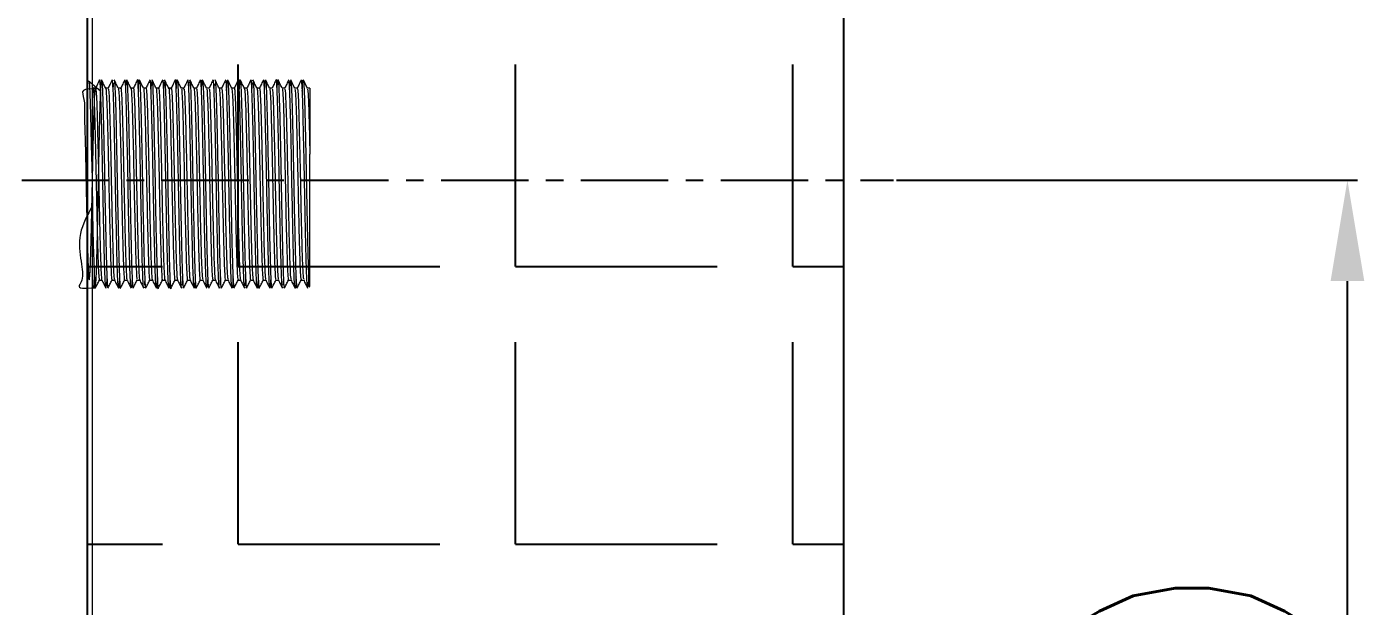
# Model space of a CAD drawing. Extents: x 1944 to 4044, y -46 to 2924.
# Drawn here: x 3686 to 3818.6, y 2496 to 2553.4 of the extents above; entities that cross this region are included whole.
import ezdxf

# ---------------------------------------------------------------- set-up
doc = ezdxf.new("R2010")
doc.units = 0
doc.header["$LTSCALE"] = 23.1
doc.linetypes.add('CENTER', pattern=[0.6, 0.375, -0.075, 0.075, -0.075])
doc.layers.get('0').update_dxf_attribs({"linetype": 'CONTINUOUS'})
doc.layers.get('Defpoints').update_dxf_attribs({"linetype": 'CONTINUOUS'})
doc.layers.add('CL', color=1, linetype='CENTER')
doc.layers.add('HT', color=3, linetype='CONTINUOUS')
doc.styles.get("Standard").update_dxf_attribs({"font": 'txt.shx', "bigfont": 'whgtxt.shx'})
doc.dimstyles.get("Standard").update_dxf_attribs({"dimtxt": 2.5, "dimasz": 0.18, "dimexe": 0.18, "dimexo": 0.0625, "dimgap": 0.09, "dimtad": 0, "dimtih": 1, "dimtoh": 1, "dimdec": 4, "dimzin": 0, "dimdsep": 46, "dimtxsty": 'Standard', "dimcen": 0.09, "dimadec": 0, "dimazin": 0, "dimtp": 0.001, "dimtm": 0.001, "dimtfac": 1, "dimtdec": 4, "dimtofl": 0, "dimtmove": 0, "dimatfit": 0, "dimfxl": 0, "dimtolj": 1, "dimtzin": 0, "dimarcsym": 0})

# ---------------------------------------------------------------- blocks, each defined once
blk = doc.blocks.new('A$C1841107C')
at = {"color": 7, "linetype": 'Continuous', "lineweight": 15}
for p, q in [((135.1, 537.2), (135.1, 536.96)), ((135.1, 537.2), (141.64, 537.2)), ((153.82, 537.08), (154.75, 537.02)), ((135.1, 535.95), (135.1, 535.71)), ((154.1, 536.33), (154.1, 536.57)), ((135.37, 535.2), (134.45, 535.26)), ((135.1, 534.7), (135.1, 534.46)), ((153.8, 534.58), (154.57, 534.54)), ((154.1, 535.08), (154.1, 535.32)), ((135.1, 533.45), (135.1, 533.21)), ((153.83, 533.33), (154.83, 533.26)), ((154.1, 533.83), (154.1, 534.07)), ((135.1, 532.2), (135.1, 531.96)), ((154.1, 532.58), (154.1, 532.82)), ((135.37, 531.46), (134.55, 531.5)), ((135.1, 530.95), (135.1, 530.71)), ((153.83, 530.83), (154.69, 530.78)), ((154.1, 531.33), (154.1, 531.57)), ((135.1, 529.7), (135.1, 529.46)), ((154.1, 530.08), (154.1, 530.32)), ((135.37, 528.95), (134.39, 529.01)), ((135.1, 528.45), (135.1, 528.21)), ((154.1, 528.83), (154.1, 529.07)), ((154.1, 527.58), (154.1, 527.82)), ((135.1, 527.2), (135.1, 526.96)), ((153.82, 527.08), (154.78, 527.02)), ((154.1, 526.33), (154.1, 526.57)), ((135.37, 525.2), (134.47, 525.25)), ((135.1, 525.95), (135.1, 525.71)), ((154.1, 525.08), (154.1, 525.32)), ((135.1, 524.7), (135.1, 524.46)), ((153.81, 524.58), (154.6, 524.54)), ((154.1, 523.83), (154.1, 524.07)), ((135.36, 522.71), (134.52, 522.75)), ((135.1, 523.45), (135.1, 523.21)), ((154.1, 522.58), (154.1, 522.82)), ((135.36, 521.46), (134.48, 521.5)), ((135.1, 522.2), (135.1, 521.96)), ((154.1, 521.33), (154.1, 521.57)), ((135.1, 520.95), (135.1, 520.71)), ((153.81, 520.83), (154.62, 520.79)), ((154.1, 520.08), (154.1, 520.32)), ((135.1, 519.7), (135.1, 519.46)), ((154.1, 518.83), (154.1, 519.07)), ((135.38, 517.71), (134.59, 517.74)), ((135.1, 518.45), (135.1, 518.21)), ((135.1, 517.2), (135.1, 516.96)), ((154.1, 517.58), (154.1, 517.82)), ((135.1, 515.95), (135.1, 515.71)), ((153.82, 517.08), (154.72, 517.03)), ((154.1, 516.33), (154.1, 516.57)), ((363.5, 515.65), (5, 515.65)), ((135.1, 515.71), (134.97, 515.65)), ((154.74, 515.65), (154.91, 515.73))]:
    blk.add_line(p, q, dxfattribs=at)
at = {"color": 7, "linetype": 'Continuous', "lineweight": 15, "flags": 128}
for points in [[(134.4, 536.55), (134.68, 536.6), (136.19, 536.67), (138.65, 536.73), (141.78, 536.8), (145.22, 536.87), (148.6, 536.93), (151.52, 537), (153.66, 537.07), (154.78, 537.14), (154.75, 537.2), (154.75, 537.2)], [(135.41, 516.45), (134.42, 515.26), (134.42, 515.33), (135.58, 515.39), (137.75, 515.46), (140.69, 515.53), (144.07, 515.6), (147.51, 515.66), (150.63, 515.73), (153.06, 515.8), (154.54, 515.86), (154.89, 515.93), (154.09, 516), (152.22, 516.07), (149.48, 516.13), (146.2, 516.2), (142.73, 516.27), (139.47, 516.33), (136.8, 516.4), (135, 516.47), (134.28, 516.54), (134.28, 516.54)]]:
    blk.add_lwpolyline(points, dxfattribs=at)
at = {"color": 7, "linetype": 'Continuous', "lineweight": 15}
for points, knots in [([(135.21, 536.96), (135.21, 536.97), (135.23, 537), (136.19, 537.06), (137.93, 537.11), (139.89, 537.16), (141.21, 537.19), (141.64, 537.2)], [0, 0, 0, 0, 0.136871, 0.386652, 0.632209, 0.879072, 1, 1, 1, 1]), ([(154.75, 537.2), (154.66, 537.2), (154.48, 537.2), (152.82, 537.2), (150.29, 537.2), (147.14, 537.2), (144.13, 537.2), (142.36, 537.2), (141.64, 537.2)], [0, 0, 0, 0, 0.152225, 0.336845, 0.520536, 0.701225, 0.879183, 1, 1, 1, 1]), ([(135.1, 536.96), (134.97, 536.89), (134.69, 536.75), (134.41, 536.62), (134.28, 536.55)], [0, 0, 0, 0, 0.4999873, 1, 1, 1, 1]), ([(134.28, 536.36), (134.41, 536.29), (134.69, 536.15), (134.96, 536.02), (135.1, 535.95)], [0, 0, 0, 0, 0.504725, 1, 1, 1, 1]), ([(135.4, 536.45), (135.28, 536.46), (134.52, 536.48), (134.4, 536.51), (134.29, 536.53)], [0, 0, 0, 0, 0.155954, 1, 1, 1, 1]), ([(154.77, 536.98), (154.79, 536.97), (154.87, 536.94), (153.79, 536.89), (151.67, 536.82), (148.67, 536.76), (145.24, 536.69), (141.73, 536.62), (138.53, 536.55), (136.05, 536.49), (134.46, 536.42), (134.36, 536.38), (134.31, 536.36)], [0, 0, 0, 0, 0.039064, 0.14648, 0.253902, 0.361319, 0.468739, 0.576157, 0.683575, 0.790996, 0.898412, 1, 1, 1, 1]), ([(134.41, 535.3), (134.39, 535.31), (134.31, 535.34), (135.37, 535.39), (137.47, 535.46), (140.46, 535.52), (143.89, 535.59), (147.4, 535.66), (150.6, 535.73), (153.11, 535.79), (154.72, 535.86), (154.83, 535.9), (154.89, 535.92)], [0, 0, 0, 0, 0.037058, 0.144472, 0.251895, 0.359307, 0.466727, 0.574143, 0.681559, 0.788979, 0.896393, 1, 1, 1, 1]), ([(135.18, 535.95), (135.19, 535.97), (135.2, 536), (136.19, 536.06), (137.93, 536.11), (140.3, 536.17), (143.04, 536.24), (145.93, 536.29), (148.69, 536.35), (151.1, 536.41), (152.89, 536.47), (153.92, 536.53), (153.97, 536.56), (153.99, 536.57)], [0, 0, 0, 0, 0.0665928, 0.1644341, 0.2606208, 0.3573187, 0.4550269, 0.5505913, 0.6481966, 0.745122, 0.8411052, 0.9389722, 1, 1, 1, 1]), ([(135.21, 535.71), (135.2, 535.72), (135.2, 535.75), (136.09, 535.8), (137.77, 535.86), (140.11, 535.92), (142.83, 535.98), (145.71, 536.04), (148.5, 536.1), (150.93, 536.16), (152.79, 536.22), (153.92, 536.28), (154, 536.31), (154.04, 536.33)], [0, 0, 0, 0, 0.046229, 0.144034, 0.240478, 0.336939, 0.43474, 0.530359, 0.627851, 0.724994, 0.820828, 0.91871, 1, 1, 1, 1]), ([(153.79, 535.83), (153.91, 535.82), (154.67, 535.8), (155.04, 535.77), (154.9, 535.75), (154.89, 535.75)], [0, 0, 0, 0, 0.164336, 0.98067, 1, 1, 1, 1]), ([(154.09, 536.57), (154.23, 536.64), (154.5, 536.78), (154.78, 536.92), (154.91, 536.98)], [0, 0, 0, 0, 0.499987, 1, 1, 1, 1]), ([(154.09, 535.32), (154.23, 535.39), (154.5, 535.53), (154.78, 535.67), (154.91, 535.73)], [0, 0, 0, 0, 0.499987, 1, 1, 1, 1]), ([(154.91, 535.92), (154.78, 535.99), (154.5, 536.13), (154.23, 536.26), (154.1, 536.33)], [0, 0, 0, 0, 0.5047511, 1, 1, 1, 1]), ([(154.85, 534.48), (154.86, 534.48), (155, 534.45), (154.14, 534.41), (152.29, 534.34), (149.45, 534.27), (146.09, 534.2), (142.56, 534.14), (139.26, 534.07), (136.54, 534), (134.83, 533.94), (134.11, 533.89), (134.34, 533.86), (134.37, 533.86)], [0, 0, 0, 0, 0.013287, 0.120654, 0.228025, 0.335394, 0.442762, 0.550134, 0.6575, 0.764873, 0.87224, 0.979611, 1, 1, 1, 1]), ([(135.41, 533.95), (135.18, 533.96), (134.37, 533.99), (134.12, 534.05), (134.75, 534.11), (136.56, 534.18), (139.25, 534.25), (142.55, 534.32), (146.09, 534.38), (149.45, 534.45), (152.28, 534.52), (154.17, 534.58), (155.03, 534.64), (154.83, 534.67), (154.78, 534.68)], [0, 0, 0, 0, 0.03719, 0.130257, 0.223313, 0.316377, 0.409438, 0.502499, 0.595563, 0.688622, 0.781688, 0.874745, 0.967809, 1, 1, 1, 1]), ([(135.1, 535.71), (134.97, 535.64), (134.69, 535.5), (134.41, 535.37), (134.28, 535.3)], [0, 0, 0, 0, 0.499987, 1, 1, 1, 1]), ([(134.28, 535.11), (134.41, 535.04), (134.69, 534.9), (134.96, 534.77), (135.1, 534.7)], [0, 0, 0, 0, 0.504713, 1, 1, 1, 1]), ([(135.1, 534.46), (134.97, 534.39), (134.69, 534.25), (134.41, 534.12), (134.28, 534.05)], [0, 0, 0, 0, 0.499987, 1, 1, 1, 1]), ([(154.8, 535.73), (154.75, 535.71), (154.63, 535.68), (153.1, 535.61), (150.61, 535.55), (147.4, 535.48), (143.89, 535.41), (140.46, 535.35), (137.48, 535.28), (135.36, 535.21), (134.26, 535.15), (134.38, 535.12), (134.43, 535.11)], [0, 0, 0, 0, 0.079629, 0.187052, 0.294479, 0.4019, 0.509328, 0.61675, 0.724175, 0.831599, 0.939022, 1, 1, 1, 1]), ([(135.19, 534.7), (135.19, 534.72), (135.17, 534.75), (136.09, 534.8), (137.78, 534.86), (140.11, 534.92), (142.83, 534.98), (145.71, 535.04), (148.5, 535.1), (150.94, 535.16), (152.78, 535.22), (153.89, 535.27), (153.97, 535.31), (154, 535.32)], [0, 0, 0, 0, 0.059253, 0.157039, 0.253463, 0.349905, 0.447686, 0.543285, 0.640758, 0.737882, 0.833696, 0.931558, 1, 1, 1, 1]), ([(135.2, 534.46), (135.19, 534.47), (135.16, 534.5), (136, 534.55), (137.62, 534.61), (139.92, 534.66), (142.61, 534.73), (145.5, 534.78), (148.3, 534.84), (150.77, 534.91), (152.67, 534.96), (153.89, 535.02), (154.01, 535.06), (154.07, 535.08)], [0, 0, 0, 0, 0.03894, 0.13667, 0.233367, 0.329584, 0.427438, 0.523138, 0.620479, 0.717802, 0.813513, 0.911371, 1, 1, 1, 1]), ([(154.09, 534.07), (154.23, 534.14), (154.5, 534.28), (154.78, 534.42), (154.91, 534.48)], [0, 0, 0, 0, 0.499987, 1, 1, 1, 1]), ([(154.91, 534.67), (154.78, 534.74), (154.5, 534.88), (154.23, 535.01), (154.1, 535.08)], [0, 0, 0, 0, 0.504703, 1, 1, 1, 1]), ([(134.28, 533.86), (134.41, 533.79), (134.69, 533.65), (134.96, 533.52), (135.1, 533.45)], [0, 0, 0, 0, 0.504756, 1, 1, 1, 1]), ([(135.1, 533.21), (134.97, 533.14), (134.69, 533), (134.41, 532.87), (134.28, 532.8)], [0, 0, 0, 0, 0.499987, 1, 1, 1, 1]), ([(154.76, 533.23), (154.77, 533.22), (154.79, 533.19), (153.56, 533.13), (151.3, 533.07), (148.22, 533), (144.75, 532.93), (141.26, 532.86), (138.14, 532.79), (135.78, 532.73), (134.38, 532.66), (134.38, 532.62), (134.37, 532.61)], [0, 0, 0, 0, 0.053772, 0.161201, 0.268636, 0.376065, 0.483498, 0.590928, 0.698359, 0.805791, 0.91322, 1, 1, 1, 1]), ([(134.42, 532.8), (134.43, 532.81), (134.46, 532.85), (135.79, 532.91), (138.13, 532.97), (141.26, 533.04), (144.74, 533.11), (148.22, 533.17), (151.29, 533.24), (153.57, 533.31), (154.85, 533.37), (154.81, 533.41), (154.79, 533.42)], [0, 0, 0, 0, 0.062855, 0.170285, 0.27772, 0.385148, 0.492586, 0.600012, 0.707446, 0.814878, 0.922308, 1, 1, 1, 1]), ([(135.14, 533.21), (135.13, 533.21), (135.06, 533.23), (135.57, 533.27), (136.69, 533.33), (138.43, 533.38), (140.59, 533.43), (143.04, 533.48), (145.6, 533.54), (148.08, 533.59), (150.32, 533.64), (152.16, 533.69), (153.43, 533.75), (154.08, 533.79), (154.03, 533.82), (154.01, 533.83)], [0, 0, 0, 0, 0.010149, 0.09646, 0.183379, 0.268327, 0.354757, 0.441615, 0.526516, 0.613054, 0.699843, 0.784717, 0.871353, 0.958061, 1, 1, 1, 1]), ([(135.2, 533.45), (135.18, 533.46), (135.14, 533.49), (135.99, 533.55), (137.62, 533.61), (139.92, 533.66), (142.61, 533.73), (145.5, 533.78), (148.3, 533.84), (150.77, 533.91), (152.67, 533.96), (153.85, 534.02), (153.97, 534.06), (154.02, 534.07)], [0, 0, 0, 0, 0.051925, 0.149627, 0.246297, 0.342487, 0.440314, 0.535987, 0.6333, 0.730596, 0.826279, 0.92411, 1, 1, 1, 1]), ([(154.09, 532.82), (154.23, 532.89), (154.5, 533.03), (154.78, 533.17), (154.91, 533.23)], [0, 0, 0, 0, 0.4999873, 1, 1, 1, 1]), ([(154.91, 533.42), (154.78, 533.49), (154.5, 533.63), (154.23, 533.76), (154.1, 533.83)], [0, 0, 0, 0, 0.5047184, 1, 1, 1, 1]), ([(134.28, 532.61), (134.41, 532.54), (134.69, 532.4), (134.96, 532.27), (135.1, 532.2)], [0, 0, 0, 0, 0.504735, 1, 1, 1, 1]), ([(135.1, 531.96), (134.97, 531.89), (134.69, 531.75), (134.41, 531.62), (134.28, 531.55)], [0, 0, 0, 0, 0.499987, 1, 1, 1, 1]), ([(134.38, 531.55), (134.36, 531.55), (134.24, 531.58), (135.16, 531.63), (137.12, 531.7), (140.01, 531.76), (143.4, 531.83), (146.93, 531.9), (150.19, 531.97), (152.84, 532.03), (154.46, 532.1), (155.11, 532.15), (154.88, 532.17), (154.86, 532.18)], [0, 0, 0, 0, 0.022343, 0.129726, 0.237119, 0.344502, 0.451889, 0.559276, 0.666661, 0.774052, 0.881435, 0.988828, 1, 1, 1, 1]), ([(154.85, 531.98), (154.75, 531.96), (154.53, 531.92), (152.81, 531.85), (150.2, 531.79), (146.93, 531.72), (143.4, 531.66), (140.01, 531.59), (137.12, 531.52), (135.14, 531.45), (134.2, 531.4), (134.37, 531.37), (134.43, 531.36)], [0, 0, 0, 0, 0.094516, 0.20192, 0.309325, 0.416727, 0.524135, 0.631534, 0.738942, 0.846344, 0.953748, 1, 1, 1, 1]), ([(135.38, 532.7), (135.33, 532.7), (134.62, 532.73), (134.47, 532.75), (134.33, 532.77)], [0, 0, 0, 0, 0.0567153, 1, 1, 1, 1]), ([(135.16, 532.2), (135.14, 532.21), (135.05, 532.23), (135.57, 532.27), (136.69, 532.33), (138.43, 532.38), (140.59, 532.43), (143.04, 532.48), (145.6, 532.54), (148.08, 532.59), (150.32, 532.64), (152.16, 532.69), (153.43, 532.75), (154.06, 532.79), (154.02, 532.81), (154.01, 532.82)], [0, 0, 0, 0, 0.0232522, 0.1095587, 0.1964729, 0.2814167, 0.3678417, 0.4546959, 0.5395925, 0.6261261, 0.7129101, 0.7977792, 0.8844113, 0.971115, 1, 1, 1, 1]), ([(135.18, 531.96), (135.2, 531.97), (135.25, 532), (136.11, 532.05), (137.57, 532.1), (139.55, 532.15), (141.89, 532.21), (144.42, 532.26), (146.96, 532.31), (149.33, 532.37), (151.37, 532.42), (152.92, 532.47), (153.92, 532.53), (154.03, 532.56), (154.08, 532.58)], [0, 0, 0, 0, 0.056829, 0.143825, 0.229751, 0.315, 0.402019, 0.487791, 0.573178, 0.660209, 0.745818, 0.831361, 0.918394, 1, 1, 1, 1]), ([(153.78, 532.08), (153.97, 532.07), (154.78, 532.04), (154.86, 532.01), (154.92, 531.99)], [0, 0, 0, 0, 0.244997, 1, 1, 1, 1]), ([(154.09, 531.57), (154.23, 531.64), (154.5, 531.78), (154.78, 531.92), (154.91, 531.98)], [0, 0, 0, 0, 0.499987, 1, 1, 1, 1]), ([(154.91, 532.17), (154.78, 532.24), (154.5, 532.38), (154.23, 532.51), (154.1, 532.58)], [0, 0, 0, 0, 0.504726, 1, 1, 1, 1]), ([(154.8, 530.73), (154.82, 530.73), (154.93, 530.7), (153.95, 530.65), (151.94, 530.58), (149.01, 530.51), (145.6, 530.44), (142.08, 530.38), (138.85, 530.31), (136.23, 530.25), (134.68, 530.18), (134.06, 530.13), (134.3, 530.11), (134.31, 530.11)], [0, 0, 0, 0, 0.028044, 0.135439, 0.242842, 0.350238, 0.457638, 0.565037, 0.672434, 0.779836, 0.887231, 0.994634, 1, 1, 1, 1]), ([(134.28, 531.36), (134.41, 531.29), (134.69, 531.15), (134.96, 531.02), (135.1, 530.95)], [0, 0, 0, 0, 0.504726, 1, 1, 1, 1]), ([(135.1, 530.71), (134.97, 530.64), (134.69, 530.5), (134.41, 530.37), (134.28, 530.3)], [0, 0, 0, 0, 0.499987, 1, 1, 1, 1]), ([(134.37, 530.3), (134.45, 530.32), (134.62, 530.36), (136.27, 530.42), (138.83, 530.49), (142.08, 530.56), (145.6, 530.62), (149.01, 530.69), (151.93, 530.76), (153.97, 530.82), (154.97, 530.88), (154.81, 530.91), (154.76, 530.93)], [0, 0, 0, 0, 0.088746, 0.196159, 0.303574, 0.410985, 0.518403, 0.625812, 0.733231, 0.840641, 0.948054, 1, 1, 1, 1]), ([(135.14, 530.95), (135.17, 530.97), (135.22, 531), (136.1, 531.05), (137.57, 531.1), (139.55, 531.15), (141.89, 531.21), (144.42, 531.26), (146.96, 531.31), (149.33, 531.37), (151.37, 531.42), (152.92, 531.47), (153.88, 531.53), (153.99, 531.56), (154.04, 531.57)], [0, 0, 0, 0, 0.069677, 0.15666, 0.242574, 0.327812, 0.414818, 0.500579, 0.585954, 0.672972, 0.75857, 0.844101, 0.931122, 1, 1, 1, 1]), ([(135.16, 530.71), (135.15, 530.71), (135.09, 530.73), (135.64, 530.77), (136.81, 530.83), (138.59, 530.88), (140.78, 530.93), (143.24, 530.99), (145.8, 531.04), (148.28, 531.09), (150.48, 531.15), (152.29, 531.2), (153.51, 531.25), (154.1, 531.3), (154.04, 531.32), (154.02, 531.33)], [0, 0, 0, 0, 0.017032, 0.103505, 0.190335, 0.275222, 0.361799, 0.448556, 0.533423, 0.620095, 0.706767, 0.791634, 0.87839, 0.964968, 1, 1, 1, 1]), ([(154.09, 530.32), (154.23, 530.39), (154.5, 530.53), (154.78, 530.67), (154.91, 530.73)], [0, 0, 0, 0, 0.499987, 1, 1, 1, 1]), ([(154.91, 530.92), (154.78, 530.99), (154.5, 531.13), (154.23, 531.26), (154.1, 531.33)], [0, 0, 0, 0, 0.504726, 1, 1, 1, 1]), ([(135.41, 530.2), (135.24, 530.21), (134.45, 530.24), (134.35, 530.27), (134.28, 530.29)], [0, 0, 0, 0, 0.216956, 1, 1, 1, 1]), ([(134.28, 530.11), (134.41, 530.04), (134.69, 529.9), (134.96, 529.77), (135.1, 529.7)], [0, 0, 0, 0, 0.504719, 1, 1, 1, 1]), ([(135.1, 529.46), (134.97, 529.39), (134.69, 529.25), (134.41, 529.12), (134.28, 529.05)], [0, 0, 0, 0, 0.499987, 1, 1, 1, 1]), ([(154.77, 529.48), (154.75, 529.47), (154.7, 529.43), (153.3, 529.37), (150.91, 529.31), (147.76, 529.24), (144.26, 529.17), (140.8, 529.1), (137.76, 529.03), (135.53, 528.97), (134.31, 528.91), (134.38, 528.87), (134.41, 528.86)], [0, 0, 0, 0, 0.068574, 0.176004, 0.283438, 0.390866, 0.498301, 0.60573, 0.713163, 0.820594, 0.928024, 1, 1, 1, 1]), ([(134.43, 529.05), (134.41, 529.06), (134.37, 529.09), (135.54, 529.15), (137.75, 529.21), (140.8, 529.28), (144.25, 529.35), (147.75, 529.41), (150.9, 529.48), (153.31, 529.55), (154.78, 529.62), (154.82, 529.66), (154.84, 529.67)], [0, 0, 0, 0, 0.04808, 0.155505, 0.262938, 0.370361, 0.477794, 0.585219, 0.692646, 0.800076, 0.907501, 1, 1, 1, 1]), ([(135.17, 529.7), (135.15, 529.71), (135.07, 529.73), (135.63, 529.77), (136.81, 529.83), (138.59, 529.88), (140.78, 529.93), (143.24, 529.99), (145.8, 530.04), (148.28, 530.09), (150.48, 530.15), (152.29, 530.2), (153.5, 530.25), (154.08, 530.29), (154.03, 530.32), (154.02, 530.32)], [0, 0, 0, 0, 0.030113, 0.116583, 0.203411, 0.288295, 0.37487, 0.461623, 0.546487, 0.633156, 0.719825, 0.804689, 0.891443, 0.978018, 1, 1, 1, 1]), ([(135.17, 529.46), (135.2, 529.47), (135.29, 529.5), (136.2, 529.56), (137.71, 529.61), (139.73, 529.66), (142.09, 529.71), (144.62, 529.77), (147.16, 529.82), (149.51, 529.87), (151.52, 529.93), (153.02, 529.98), (153.95, 530.03), (154.02, 530.06), (154.06, 530.08)], [0, 0, 0, 0, 0.063821, 0.150841, 0.236545, 0.321987, 0.409016, 0.494554, 0.580159, 0.667186, 0.752568, 0.838336, 0.92535, 1, 1, 1, 1]), ([(153.8, 529.58), (153.87, 529.58), (154.6, 529.55), (154.98, 529.53), (154.88, 529.5), (154.87, 529.5)], [0, 0, 0, 0, 0.095963, 0.981089, 1, 1, 1, 1]), ([(154.09, 529.07), (154.23, 529.14), (154.5, 529.28), (154.78, 529.42), (154.91, 529.48)], [0, 0, 0, 0, 0.499987, 1, 1, 1, 1]), ([(154.91, 529.67), (154.78, 529.74), (154.5, 529.88), (154.23, 530.01), (154.1, 530.08)], [0, 0, 0, 0, 0.504742, 1, 1, 1, 1]), ([(134.32, 527.8), (134.31, 527.8), (134.16, 527.82), (134.98, 527.87), (136.77, 527.94), (139.58, 528), (142.91, 528.08), (146.45, 528.14), (149.77, 528.21), (152.53, 528.27), (154.3, 528.34), (155.07, 528.39), (154.84, 528.42), (154.8, 528.43)], [0, 0, 0, 0, 0.007559, 0.114922, 0.222294, 0.329659, 0.437026, 0.544396, 0.651761, 0.759134, 0.866496, 0.973868, 1, 1, 1, 1]), ([(154.9, 528.23), (154.9, 528.23), (155.05, 528.21), (154.27, 528.16), (152.54, 528.09), (149.77, 528.03), (146.45, 527.96), (142.92, 527.9), (139.58, 527.83), (136.78, 527.76), (134.95, 527.69), (134.14, 527.64), (134.36, 527.61), (134.4, 527.61)], [0, 0, 0, 0, 0.002111, 0.109487, 0.216867, 0.324245, 0.431622, 0.539004, 0.646379, 0.753762, 0.861138, 0.968518, 1, 1, 1, 1]), ([(134.28, 528.86), (134.41, 528.79), (134.69, 528.65), (134.96, 528.52), (135.1, 528.45)], [0, 0, 0, 0, 0.504699, 1, 1, 1, 1]), ([(135.1, 528.21), (134.97, 528.14), (134.69, 528), (134.41, 527.87), (134.28, 527.8)], [0, 0, 0, 0, 0.499987, 1, 1, 1, 1]), ([(135.13, 528.45), (135.17, 528.47), (135.25, 528.5), (136.2, 528.56), (137.71, 528.61), (139.73, 528.66), (142.09, 528.71), (144.62, 528.77), (147.16, 528.82), (149.51, 528.87), (151.52, 528.93), (153.02, 528.98), (153.91, 529.03), (153.99, 529.06), (154.02, 529.07)], [0, 0, 0, 0, 0.0766344, 0.1636515, 0.2493532, 0.3347926, 0.4218181, 0.5073536, 0.5929563, 0.6799797, 0.765359, 0.8511246, 0.9381356, 1, 1, 1, 1]), ([(135.18, 527.2), (135.16, 527.21), (135.1, 527.24), (135.7, 527.28), (136.94, 527.33), (138.75, 527.38), (140.97, 527.44), (143.45, 527.49), (146.01, 527.54), (148.47, 527.6), (150.65, 527.65), (152.41, 527.7), (153.57, 527.76), (154.11, 527.8), (154.05, 527.82), (154.04, 527.82)], [0, 0, 0, 0, 0.037005, 0.123624, 0.210351, 0.295219, 0.381929, 0.468567, 0.553443, 0.640233, 0.726773, 0.811676, 0.898537, 0.984968, 1, 1, 1, 1]), ([(135.17, 528.21), (135.16, 528.22), (135.11, 528.24), (135.71, 528.28), (136.94, 528.33), (138.75, 528.38), (140.97, 528.44), (143.45, 528.49), (146.01, 528.54), (148.47, 528.6), (150.65, 528.65), (152.41, 528.7), (153.58, 528.76), (154.12, 528.8), (154.04, 528.82), (154.02, 528.83)], [0, 0, 0, 0, 0.02399, 0.1106, 0.197318, 0.282176, 0.368877, 0.455506, 0.540372, 0.627153, 0.713684, 0.798578, 0.885429, 0.971851, 1, 1, 1, 1]), ([(153.78, 528.33), (154.07, 528.32), (154.48, 528.3), (154.54, 528.29), (154.55, 528.28)], [0, 0, 0, 0, 0.7133385, 1, 1, 1, 1]), ([(154.09, 527.82), (154.23, 527.89), (154.5, 528.03), (154.78, 528.17), (154.91, 528.23)], [0, 0, 0, 0, 0.499987, 1, 1, 1, 1]), ([(154.91, 528.42), (154.78, 528.49), (154.5, 528.63), (154.23, 528.76), (154.1, 528.83)], [0, 0, 0, 0, 0.504757, 1, 1, 1, 1]), ([(134.28, 527.61), (134.41, 527.54), (134.69, 527.4), (134.96, 527.27), (135.1, 527.2)], [0, 0, 0, 0, 0.504743, 1, 1, 1, 1]), ([(135.1, 526.96), (134.97, 526.89), (134.69, 526.75), (134.41, 526.62), (134.28, 526.55)], [0, 0, 0, 0, 0.499987, 1, 1, 1, 1]), ([(135.4, 526.45), (135.3, 526.46), (134.55, 526.48), (134.41, 526.51), (134.3, 526.53)], [0, 0, 0, 0, 0.133012, 1, 1, 1, 1]), ([(154.77, 526.98), (154.79, 526.97), (154.85, 526.94), (153.73, 526.89), (151.58, 526.82), (148.56, 526.75), (145.11, 526.69), (141.61, 526.62), (138.43, 526.55), (135.98, 526.49), (134.44, 526.42), (134.37, 526.38), (134.33, 526.36)], [0, 0, 0, 0, 0.042779, 0.150199, 0.257626, 0.365047, 0.472472, 0.579894, 0.687317, 0.794743, 0.902163, 1, 1, 1, 1]), ([(134.41, 526.55), (134.44, 526.57), (134.53, 526.6), (135.99, 526.67), (138.43, 526.73), (141.6, 526.8), (145.11, 526.86), (148.56, 526.93), (151.57, 527), (153.75, 527.06), (154.91, 527.13), (154.81, 527.16), (154.77, 527.17)], [0, 0, 0, 0, 0.073911, 0.181338, 0.288769, 0.396194, 0.503628, 0.611051, 0.718483, 0.82591, 0.933337, 1, 1, 1, 1]), ([(135.4, 527.7), (135.07, 527.72), (134.73, 527.73), (134.67, 527.74), (134.66, 527.74)], [0, 0, 0, 0, 0.983836, 1, 1, 1, 1]), ([(135.2, 525.95), (135.18, 525.96), (135.13, 525.99), (135.98, 526.05), (137.61, 526.11), (139.9, 526.16), (142.59, 526.23), (145.48, 526.28), (148.28, 526.34), (150.75, 526.4), (152.65, 526.46), (153.84, 526.52), (153.97, 526.55), (154.02, 526.57)], [0, 0, 0, 0, 0.051183, 0.14888, 0.245577, 0.341748, 0.439582, 0.535268, 0.632568, 0.729885, 0.825561, 0.923391, 1, 1, 1, 1]), ([(135.2, 526.96), (135.19, 526.97), (135.16, 527), (135.99, 527.05), (137.61, 527.11), (139.9, 527.16), (142.59, 527.23), (145.48, 527.28), (148.28, 527.34), (150.75, 527.4), (152.66, 527.46), (153.88, 527.52), (154.01, 527.56), (154.07, 527.58)], [0, 0, 0, 0, 0.038185, 0.135908, 0.232631, 0.328827, 0.426686, 0.522398, 0.619724, 0.717066, 0.812768, 0.910624, 1, 1, 1, 1]), ([(154.09, 526.57), (154.23, 526.64), (154.5, 526.78), (154.78, 526.92), (154.91, 526.98)], [0, 0, 0, 0, 0.4999874, 1, 1, 1, 1]), ([(154.91, 527.17), (154.78, 527.24), (154.5, 527.38), (154.23, 527.51), (154.1, 527.58)], [0, 0, 0, 0, 0.504711, 1, 1, 1, 1]), ([(134.28, 526.36), (134.41, 526.29), (134.69, 526.15), (134.96, 526.02), (135.1, 525.95)], [0, 0, 0, 0, 0.504726, 1, 1, 1, 1]), ([(135.1, 525.71), (134.97, 525.64), (134.69, 525.5), (134.41, 525.37), (134.28, 525.3)], [0, 0, 0, 0, 0.4999874, 1, 1, 1, 1]), ([(154.81, 525.73), (154.75, 525.71), (154.6, 525.68), (153.03, 525.61), (150.51, 525.55), (147.29, 525.48), (143.77, 525.41), (140.35, 525.34), (137.39, 525.28), (135.3, 525.21), (134.24, 525.15), (134.38, 525.12), (134.43, 525.11)], [0, 0, 0, 0, 0.083374, 0.190793, 0.298215, 0.405632, 0.513055, 0.620472, 0.727893, 0.835312, 0.942731, 1, 1, 1, 1]), ([(134.41, 525.3), (134.38, 525.31), (134.29, 525.33), (135.32, 525.39), (137.38, 525.45), (140.34, 525.52), (143.76, 525.59), (147.28, 525.65), (150.5, 525.73), (153.03, 525.79), (154.7, 525.86), (154.84, 525.9), (154.91, 525.92)], [0, 0, 0, 0, 0.033376, 0.140784, 0.248201, 0.355608, 0.463023, 0.570434, 0.677844, 0.78526, 0.892668, 1, 1, 1, 1]), ([(135.2, 524.7), (135.18, 524.71), (135.1, 524.74), (135.89, 524.79), (137.46, 524.85), (139.71, 524.91), (142.38, 524.97), (145.26, 525.03), (148.07, 525.09), (150.58, 525.15), (152.54, 525.21), (153.8, 525.27), (153.97, 525.3), (154.04, 525.32)], [0, 0, 0, 0, 0.043875, 0.141462, 0.23838, 0.334343, 0.432196, 0.528002, 0.625116, 0.722579, 0.81817, 0.915941, 1, 1, 1, 1]), ([(135.19, 525.71), (135.18, 525.72), (135.13, 525.74), (135.9, 525.79), (137.46, 525.85), (139.71, 525.91), (142.38, 525.97), (145.26, 526.03), (148.08, 526.09), (150.57, 526.15), (152.57, 526.21), (153.74, 526.27), (154.24, 526.31), (154.09, 526.33), (154.09, 526.33)], [0, 0, 0, 0, 0.030849, 0.1284775, 0.2254372, 0.321441, 0.4193357, 0.5151817, 0.6123377, 0.7098424, 0.8054736, 0.9032869, 0.9997607, 1, 1, 1, 1]), ([(153.78, 525.83), (153.93, 525.82), (154.71, 525.8), (154.82, 525.77), (154.91, 525.75)], [0, 0, 0, 0, 0.188666, 1, 1, 1, 1]), ([(154.09, 525.32), (154.23, 525.39), (154.5, 525.53), (154.78, 525.67), (154.91, 525.73)], [0, 0, 0, 0, 0.4999874, 1, 1, 1, 1]), ([(154.91, 525.92), (154.78, 525.99), (154.5, 526.13), (154.23, 526.26), (154.1, 526.33)], [0, 0, 0, 0, 0.504723, 1, 1, 1, 1]), ([(154.83, 524.48), (154.85, 524.48), (154.98, 524.45), (154.1, 524.4), (152.2, 524.34), (149.34, 524.27), (145.97, 524.2), (142.43, 524.14), (139.16, 524.07), (136.46, 524), (134.79, 523.93), (134.09, 523.89), (134.33, 523.86), (134.36, 523.86)], [0, 0, 0, 0, 0.017011, 0.12439, 0.231773, 0.339153, 0.446534, 0.553917, 0.661296, 0.768681, 0.87606, 0.983443, 1, 1, 1, 1]), ([(134.28, 525.11), (134.41, 525.04), (134.69, 524.9), (134.96, 524.77), (135.1, 524.7)], [0, 0, 0, 0, 0.504723, 1, 1, 1, 1]), ([(135.1, 524.46), (134.97, 524.39), (134.69, 524.25), (134.41, 524.12), (134.28, 524.05)], [0, 0, 0, 0, 0.499987, 1, 1, 1, 1]), ([(135.41, 523.95), (135.19, 523.96), (134.38, 523.99), (134.32, 524.02), (134.28, 524.05)], [0, 0, 0, 0, 0.269401, 1, 1, 1, 1]), ([(134.28, 523.86), (134.41, 523.79), (134.69, 523.65), (134.96, 523.52), (135.1, 523.45)], [0, 0, 0, 0, 0.504707, 1, 1, 1, 1]), ([(134.32, 524.05), (134.44, 524.07), (134.7, 524.11), (136.49, 524.18), (139.14, 524.24), (142.43, 524.32), (145.96, 524.38), (149.34, 524.45), (152.19, 524.51), (154.12, 524.58), (155.01, 524.64), (154.82, 524.67), (154.77, 524.68)], [0, 0, 0, 0, 0.09993, 0.207326, 0.31472, 0.422113, 0.529511, 0.636901, 0.744301, 0.85169, 0.959087, 1, 1, 1, 1]), ([(135.16, 523.21), (135.15, 523.21), (135.07, 523.24), (135.73, 523.28), (137.17, 523.34), (139.34, 523.4), (141.96, 523.46), (144.82, 523.52), (147.67, 523.58), (150.22, 523.64), (152.31, 523.7), (153.62, 523.76), (154.19, 523.8), (154.06, 523.83), (154.04, 523.83)], [0, 0, 0, 0, 0.016237, 0.113601, 0.21096, 0.306696, 0.404582, 0.500813, 0.597555, 0.695308, 0.790917, 0.888567, 0.985537, 1, 1, 1, 1]), ([(135.19, 523.45), (135.17, 523.46), (135.08, 523.49), (135.81, 523.54), (137.31, 523.6), (139.52, 523.65), (142.17, 523.72), (145.04, 523.77), (147.87, 523.83), (150.41, 523.9), (152.41, 523.95), (153.76, 524.01), (153.97, 524.05), (154.07, 524.07)], [0, 0, 0, 0, 0.036591, 0.134042, 0.231156, 0.326949, 0.424795, 0.520757, 0.617661, 0.715244, 0.810788, 0.908474, 1, 1, 1, 1]), ([(135.18, 524.46), (135.17, 524.47), (135.1, 524.49), (135.81, 524.54), (137.31, 524.6), (139.52, 524.65), (142.17, 524.72), (145.04, 524.77), (147.87, 524.83), (150.4, 524.9), (152.44, 524.95), (153.68, 525.01), (154.21, 525.06), (154.08, 525.08), (154.07, 525.08)], [0, 0, 0, 0, 0.023542, 0.121051, 0.218222, 0.314072, 0.411975, 0.507994, 0.604955, 0.702597, 0.798196, 0.895941, 0.992674, 1, 1, 1, 1]), ([(154.09, 524.07), (154.23, 524.14), (154.5, 524.28), (154.78, 524.42), (154.91, 524.48)], [0, 0, 0, 0, 0.499987, 1, 1, 1, 1]), ([(154.91, 524.67), (154.78, 524.74), (154.5, 524.88), (154.23, 525.01), (154.1, 525.08)], [0, 0, 0, 0, 0.504726, 1, 1, 1, 1]), ([(154.91, 523.42), (154.78, 523.49), (154.5, 523.63), (154.23, 523.76), (154.1, 523.83)], [0, 0, 0, 0, 0.504732, 1, 1, 1, 1]), ([(135.1, 523.21), (134.97, 523.14), (134.69, 523), (134.41, 522.87), (134.28, 522.8)], [0, 0, 0, 0, 0.499987, 1, 1, 1, 1]), ([(134.28, 522.61), (134.41, 522.54), (134.69, 522.4), (134.96, 522.27), (135.1, 522.2)], [0, 0, 0, 0, 0.504751, 1, 1, 1, 1]), ([(154.83, 523.23), (154.75, 523.21), (154.55, 523.17), (152.88, 523.11), (150.3, 523.04), (147.05, 522.97), (143.52, 522.91), (140.12, 522.84), (137.21, 522.77), (135.19, 522.71), (134.21, 522.65), (134.38, 522.62), (134.43, 522.61)], [0, 0, 0, 0, 0.090822, 0.198232, 0.305644, 0.413053, 0.520467, 0.627875, 0.735288, 0.842697, 0.950107, 1, 1, 1, 1]), ([(134.39, 522.8), (134.37, 522.8), (134.25, 522.83), (135.21, 522.88), (137.2, 522.95), (140.12, 523.02), (143.52, 523.09), (147.05, 523.15), (150.29, 523.22), (152.92, 523.28), (154.49, 523.35), (155.12, 523.4), (154.89, 523.42), (154.87, 523.42)], [0, 0, 0, 0, 0.025937, 0.133327, 0.240728, 0.348117, 0.455513, 0.562908, 0.670301, 0.7777, 0.88509, 0.992491, 1, 1, 1, 1]), ([(135.14, 521.96), (135.13, 521.96), (135.04, 521.98), (135.66, 522.03), (137.03, 522.09), (139.16, 522.14), (141.75, 522.21), (144.6, 522.27), (147.46, 522.32), (150.05, 522.39), (152.17, 522.44), (153.55, 522.51), (154.17, 522.55), (154.04, 522.57), (154.02, 522.58)], [0, 0, 0, 0, 0.008954, 0.106148, 0.203668, 0.299328, 0.39717, 0.493651, 0.590149, 0.687987, 0.783643, 0.881172, 0.978353, 1, 1, 1, 1]), ([(135.18, 522.2), (135.16, 522.21), (135.05, 522.23), (135.72, 522.28), (137.17, 522.34), (139.34, 522.4), (141.96, 522.46), (144.82, 522.52), (147.67, 522.58), (150.22, 522.64), (152.31, 522.7), (153.6, 522.76), (154.18, 522.8), (154.08, 522.82), (154.08, 522.82)], [0, 0, 0, 0, 0.029361, 0.126737, 0.224107, 0.319854, 0.417752, 0.513994, 0.610748, 0.708513, 0.804132, 0.901794, 0.998776, 1, 1, 1, 1]), ([(153.78, 523.33), (153.96, 523.32), (154.76, 523.29), (154.85, 523.26), (154.92, 523.24)], [0, 0, 0, 0, 0.227483, 1, 1, 1, 1]), ([(154.09, 522.82), (154.23, 522.89), (154.5, 523.03), (154.78, 523.17), (154.91, 523.23)], [0, 0, 0, 0, 0.4999873, 1, 1, 1, 1]), ([(154.91, 522.17), (154.78, 522.24), (154.5, 522.38), (154.23, 522.51), (154.1, 522.58)], [0, 0, 0, 0, 0.50475, 1, 1, 1, 1]), ([(135.1, 521.96), (134.97, 521.89), (134.69, 521.75), (134.41, 521.62), (134.28, 521.55)], [0, 0, 0, 0, 0.4999873, 1, 1, 1, 1]), ([(134.28, 521.36), (134.41, 521.29), (134.69, 521.15), (134.96, 521.02), (135.1, 520.95)], [0, 0, 0, 0, 0.504729, 1, 1, 1, 1]), ([(154.81, 521.98), (154.75, 521.96), (154.59, 521.92), (152.99, 521.86), (150.45, 521.8), (147.22, 521.72), (143.7, 521.66), (140.28, 521.59), (137.34, 521.52), (135.27, 521.46), (134.23, 521.4), (134.38, 521.37), (134.43, 521.36)], [0, 0, 0, 0, 0.085487, 0.192904, 0.300324, 0.40774, 0.515162, 0.622578, 0.729998, 0.837415, 0.944832, 1, 1, 1, 1]), ([(134.4, 521.55), (134.38, 521.56), (134.28, 521.58), (135.29, 521.64), (137.33, 521.7), (140.28, 521.77), (143.69, 521.84), (147.22, 521.9), (150.43, 521.97), (153.03, 522.04), (154.54, 522.11), (155.14, 522.15), (154.9, 522.17), (154.9, 522.17)], [0, 0, 0, 0, 0.031224, 0.138627, 0.246039, 0.353441, 0.46085, 0.568256, 0.675661, 0.783071, 0.890474, 0.997887, 1, 1, 1, 1]), ([(135.11, 520.71), (135.11, 520.71), (135.01, 520.73), (135.59, 520.77), (136.89, 520.83), (138.98, 520.89), (141.54, 520.95), (144.39, 521.01), (147.25, 521.07), (149.86, 521.13), (152.03, 521.19), (153.47, 521.25), (154.14, 521.3), (154.03, 521.32), (154.01, 521.33)], [0, 0, 0, 0, 0.00178, 0.098769, 0.196416, 0.292031, 0.389795, 0.486526, 0.582777, 0.680666, 0.776399, 0.873774, 0.971132, 1, 1, 1, 1]), ([(135.17, 520.95), (135.15, 520.96), (135.03, 520.98), (135.65, 521.03), (137.03, 521.09), (139.16, 521.14), (141.75, 521.21), (144.6, 521.27), (147.46, 521.32), (150.05, 521.39), (152.17, 521.44), (153.54, 521.51), (154.16, 521.55), (154.06, 521.57), (154.05, 521.57)], [0, 0, 0, 0, 0.022135, 0.119327, 0.216845, 0.312503, 0.410343, 0.506822, 0.603319, 0.701155, 0.796808, 0.894336, 0.991515, 1, 1, 1, 1]), ([(153.78, 522.08), (153.94, 522.07), (154.72, 522.04), (154.83, 522.02), (154.91, 521.99)], [0, 0, 0, 0, 0.200129, 1, 1, 1, 1]), ([(154.09, 521.57), (154.23, 521.64), (154.5, 521.78), (154.78, 521.92), (154.91, 521.98)], [0, 0, 0, 0, 0.499987, 1, 1, 1, 1]), ([(154.91, 520.92), (154.78, 520.99), (154.5, 521.13), (154.23, 521.26), (154.1, 521.33)], [0, 0, 0, 0, 0.504702, 1, 1, 1, 1]), ([(154.82, 520.73), (154.84, 520.73), (154.97, 520.7), (154.07, 520.65), (152.15, 520.58), (149.27, 520.52), (145.9, 520.45), (142.37, 520.39), (139.1, 520.31), (136.41, 520.25), (134.77, 520.18), (134.09, 520.13), (134.32, 520.11), (134.35, 520.11)], [0, 0, 0, 0, 0.019116, 0.126496, 0.233881, 0.341261, 0.448643, 0.556028, 0.663408, 0.770794, 0.878173, 0.985558, 1, 1, 1, 1]), ([(135.41, 520.2), (135.2, 520.21), (134.39, 520.24), (134.32, 520.27), (134.27, 520.29)], [0, 0, 0, 0, 0.259929, 1, 1, 1, 1]), ([(135.1, 520.71), (134.97, 520.64), (134.69, 520.5), (134.41, 520.37), (134.28, 520.3)], [0, 0, 0, 0, 0.499987, 1, 1, 1, 1]), ([(134.28, 520.11), (134.41, 520.04), (134.69, 519.9), (134.96, 519.77), (135.1, 519.7)], [0, 0, 0, 0, 0.5047254, 1, 1, 1, 1]), ([(134.33, 520.3), (134.44, 520.32), (134.68, 520.36), (136.45, 520.43), (139.08, 520.49), (142.37, 520.56), (145.89, 520.63), (149.27, 520.7), (152.14, 520.76), (154.09, 520.83), (155.01, 520.89), (154.82, 520.92), (154.77, 520.93)], [0, 0, 0, 0, 0.097806, 0.205207, 0.312607, 0.420004, 0.527408, 0.634803, 0.742208, 0.849602, 0.957004, 1, 1, 1, 1]), ([(135.15, 519.7), (135.13, 519.71), (135, 519.73), (135.58, 519.77), (136.89, 519.83), (138.98, 519.89), (141.54, 519.95), (144.39, 520.01), (147.25, 520.07), (149.86, 520.13), (152.03, 520.19), (153.46, 520.25), (154.13, 520.29), (154.04, 520.32), (154.03, 520.32)], [0, 0, 0, 0, 0.014949, 0.111932, 0.209572, 0.30518, 0.402938, 0.499663, 0.595907, 0.693789, 0.789516, 0.886884, 0.984236, 1, 1, 1, 1]), ([(135.12, 519.46), (135.12, 519.46), (135.05, 519.48), (135.53, 519.52), (136.61, 519.57), (138.32, 519.62), (140.46, 519.68), (142.89, 519.73), (145.45, 519.78), (147.95, 519.84), (150.2, 519.89), (152.07, 519.94), (153.38, 520), (154.06, 520.04), (154.03, 520.07), (154.01, 520.08)], [0, 0, 0, 0, 0.005239, 0.091423, 0.178393, 0.263409, 0.349722, 0.436642, 0.521592, 0.608023, 0.694883, 0.779786, 0.866325, 0.953116, 1, 1, 1, 1]), ([(154.09, 520.32), (154.23, 520.39), (154.5, 520.53), (154.78, 520.67), (154.91, 520.73)], [0, 0, 0, 0, 0.4999874, 1, 1, 1, 1]), ([(154.91, 519.67), (154.78, 519.74), (154.5, 519.88), (154.23, 520.01), (154.1, 520.08)], [0, 0, 0, 0, 0.504717, 1, 1, 1, 1]), ([(135.1, 519.46), (134.97, 519.39), (134.69, 519.25), (134.41, 519.12), (134.28, 519.05)], [0, 0, 0, 0, 0.4999874, 1, 1, 1, 1]), ([(134.28, 518.86), (134.41, 518.79), (134.69, 518.65), (134.96, 518.52), (135.1, 518.45)], [0, 0, 0, 0, 0.504714, 1, 1, 1, 1]), ([(135.36, 518.95), (135.35, 518.95), (134.67, 518.97), (134.51, 519), (134.35, 519.02)], [0, 0, 0, 0, 0.010289, 1, 1, 1, 1]), ([(154.76, 519.48), (154.76, 519.47), (154.75, 519.44), (153.46, 519.37), (151.14, 519.31), (148.04, 519.24), (144.55, 519.18), (141.08, 519.11), (137.98, 519.04), (135.68, 518.98), (134.35, 518.91), (134.38, 518.87), (134.39, 518.86)], [0, 0, 0, 0, 0.059638, 0.167068, 0.274504, 0.381932, 0.489368, 0.596798, 0.70423, 0.811663, 0.919093, 1, 1, 1, 1]), ([(134.43, 519.05), (134.43, 519.06), (134.42, 519.09), (135.69, 519.15), (137.98, 519.22), (141.07, 519.29), (144.55, 519.35), (148.03, 519.42), (151.14, 519.49), (153.47, 519.55), (154.83, 519.62), (154.81, 519.66), (154.81, 519.67)], [0, 0, 0, 0, 0.05702, 0.164449, 0.271885, 0.379312, 0.486749, 0.594177, 0.701608, 0.80904, 0.916469, 1, 1, 1, 1]), ([(135.15, 518.45), (135.13, 518.46), (135.04, 518.48), (135.52, 518.52), (136.61, 518.57), (138.32, 518.62), (140.46, 518.68), (142.89, 518.73), (145.45, 518.78), (147.95, 518.84), (150.2, 518.89), (152.07, 518.94), (153.37, 519), (154.04, 519.04), (154.02, 519.06), (154.01, 519.07)], [0, 0, 0, 0, 0.01837, 0.104542, 0.1915, 0.276505, 0.362806, 0.449715, 0.534653, 0.621072, 0.707921, 0.792812, 0.87934, 0.966118, 1, 1, 1, 1]), ([(135.18, 518.21), (135.19, 518.22), (135.23, 518.25), (136.04, 518.3), (137.47, 518.35), (139.43, 518.4), (141.75, 518.46), (144.27, 518.51), (146.82, 518.56), (149.21, 518.62), (151.26, 518.67), (152.87, 518.72), (153.81, 518.78), (154.2, 518.81), (154.09, 518.83), (154.09, 518.83)], [0, 0, 0, 0, 0.051823, 0.138792, 0.224868, 0.310005, 0.397007, 0.482939, 0.568194, 0.655218, 0.740997, 0.826389, 0.913426, 0.999041, 1, 1, 1, 1]), ([(153.82, 519.58), (153.85, 519.58), (154.54, 519.56), (154.92, 519.53), (154.85, 519.51), (154.85, 519.51)], [0, 0, 0, 0, 0.031487, 0.993445, 1, 1, 1, 1]), ([(154.09, 519.07), (154.23, 519.14), (154.5, 519.28), (154.78, 519.42), (154.91, 519.48)], [0, 0, 0, 0, 0.4999874, 1, 1, 1, 1]), ([(154.91, 518.42), (154.78, 518.49), (154.5, 518.63), (154.23, 518.76), (154.1, 518.83)], [0, 0, 0, 0, 0.5047253, 1, 1, 1, 1]), ([(134.36, 517.8), (134.34, 517.8), (134.21, 517.83), (135.09, 517.88), (136.98, 517.95), (139.84, 518.01), (143.21, 518.08), (146.74, 518.14), (150.02, 518.22), (152.72, 518.28), (154.4, 518.35), (155.09, 518.4), (154.86, 518.42), (154.83, 518.43)], [0, 0, 0, 0, 0.016491, 0.123866, 0.231251, 0.338627, 0.446006, 0.553387, 0.660764, 0.768148, 0.875523, 0.982908, 1, 1, 1, 1]), ([(135.1, 518.21), (134.97, 518.14), (134.69, 518), (134.41, 517.87), (134.28, 517.8)], [0, 0, 0, 0, 0.499987, 1, 1, 1, 1]), ([(134.28, 517.61), (134.41, 517.54), (134.69, 517.4), (134.96, 517.27), (135.1, 517.2)], [0, 0, 0, 0, 0.504756, 1, 1, 1, 1]), ([(154.87, 518.23), (154.75, 518.21), (154.49, 518.17), (152.69, 518.1), (150.03, 518.04), (146.74, 517.97), (143.21, 517.9), (139.84, 517.83), (136.99, 517.77), (135.07, 517.7), (134.18, 517.64), (134.37, 517.61), (134.42, 517.61)], [0, 0, 0, 0, 0.10047, 0.207856, 0.315243, 0.422627, 0.530015, 0.637397, 0.744787, 0.852171, 0.959557, 1, 1, 1, 1]), ([(134.38, 516.55), (134.45, 516.57), (134.58, 516.61), (136.15, 516.67), (138.67, 516.73), (141.89, 516.81), (145.41, 516.87), (148.83, 516.94), (151.79, 517.01), (153.88, 517.07), (154.95, 517.13), (154.81, 517.16), (154.76, 517.18)], [0, 0, 0, 0, 0.082857, 0.190277, 0.297699, 0.405117, 0.512542, 0.619958, 0.727383, 0.834801, 0.942221, 1, 1, 1, 1]), ([(135.14, 516.96), (135.14, 516.96), (135.07, 516.98), (135.59, 517.02), (136.73, 517.08), (138.48, 517.13), (140.64, 517.18), (143.1, 517.24), (145.65, 517.29), (148.14, 517.34), (150.37, 517.4), (152.2, 517.45), (153.46, 517.5), (154.09, 517.55), (154.03, 517.57), (154.01, 517.58)], [0, 0, 0, 0, 0.012106, 0.098466, 0.185362, 0.27029, 0.356764, 0.443596, 0.528484, 0.615063, 0.701821, 0.786689, 0.873363, 0.960036, 1, 1, 1, 1]), ([(135.16, 517.2), (135.17, 517.22), (135.2, 517.25), (136.03, 517.3), (137.47, 517.35), (139.43, 517.4), (141.75, 517.46), (144.27, 517.51), (146.82, 517.56), (149.21, 517.62), (151.27, 517.67), (152.85, 517.72), (153.86, 517.77), (153.99, 517.81), (154.05, 517.82)], [0, 0, 0, 0, 0.0647047, 0.1516477, 0.2376989, 0.3228122, 0.4097883, 0.4956957, 0.5809264, 0.6679254, 0.7536793, 0.8390469, 0.9260583, 1, 1, 1, 1]), ([(153.78, 518.33), (154, 518.32), (154.82, 518.29), (154.87, 518.26), (154.92, 518.24)], [0, 0, 0, 0, 0.271635, 1, 1, 1, 1]), ([(154.09, 517.82), (154.23, 517.89), (154.5, 518.03), (154.78, 518.17), (154.91, 518.23)], [0, 0, 0, 0, 0.499987, 1, 1, 1, 1]), ([(154.91, 517.17), (154.78, 517.24), (154.5, 517.38), (154.23, 517.51), (154.1, 517.58)], [0, 0, 0, 0, 0.5047258, 1, 1, 1, 1]), ([(154.78, 516.98), (154.81, 516.97), (154.9, 516.95), (153.87, 516.89), (151.8, 516.83), (148.83, 516.76), (145.41, 516.69), (141.89, 516.63), (138.67, 516.56), (136.15, 516.49), (134.49, 516.42), (134.35, 516.38), (134.28, 516.36)], [0, 0, 0, 0, 0.033853, 0.141263, 0.248681, 0.356093, 0.463507, 0.570921, 0.678334, 0.78575, 0.893161, 1, 1, 1, 1]), ([(135.1, 516.96), (134.97, 516.89), (134.69, 516.75), (134.41, 516.62), (134.28, 516.55)], [0, 0, 0, 0, 0.499987, 1, 1, 1, 1]), ([(134.28, 516.36), (134.41, 516.29), (134.69, 516.15), (134.96, 516.02), (135.1, 515.95)], [0, 0, 0, 0, 0.504736, 1, 1, 1, 1]), ([(135.16, 515.95), (135.17, 515.44), (135.18, 514.39), (136.13, 514.9), (137.61, 514.83), (139.6, 514.91), (141.95, 514.96), (144.48, 515.01), (147.02, 515.06), (149.39, 515.12), (151.41, 515.17), (152.96, 515.22), (153.91, 515.28), (154.21, 515.33), (153.82, 515.38), (152.78, 515.44), (151.16, 515.49), (149.08, 515.54), (146.67, 515.6), (144.12, 515.65), (141.61, 515.7), (139.3, 515.76), (137.38, 515.81), (135.96, 515.86), (135.15, 515.92), (135.01, 515.97), (135.55, 516.02), (136.74, 516.08), (138.47, 516.13), (140.64, 516.18), (143.1, 516.24), (145.65, 516.29), (148.14, 516.34), (150.37, 516.4), (152.2, 516.45), (153.45, 516.5), (154.07, 516.54), (154.03, 516.57), (154.02, 516.57)], [0, 0, 0, 0, 0.027107, 0.055766, 0.084049, 0.112146, 0.14081, 0.169041, 0.197186, 0.225853, 0.254029, 0.282228, 0.310894, 0.339019, 0.367271, 0.395934, 0.424013, 0.452316, 0.480971, 0.509012, 0.537362, 0.566006, 0.594015, 0.622409, 0.651039, 0.679022, 0.707457, 0.736069, 0.764033, 0.792506, 0.821096, 0.849047, 0.877555, 0.906121, 0.934065, 0.962604, 0.991142, 1, 1, 1, 1]), ([(135.17, 515.71), (135.2, 515.72), (135.26, 515.75), (136.13, 515.8), (137.61, 515.85), (139.6, 515.91), (141.95, 515.96), (144.48, 516.01), (147.02, 516.07), (149.38, 516.12), (151.42, 516.17), (152.95, 516.22), (153.93, 516.28), (154.03, 516.31), (154.07, 516.33)], [0, 0, 0, 0, 0.058805, 0.145811, 0.231677, 0.31698, 0.404005, 0.489714, 0.575161, 0.662195, 0.747738, 0.833348, 0.920379, 1, 1, 1, 1]), ([(146.73, 515.65), (147.67, 515.15), (149.63, 514.1), (152.4, 514.55), (154.27, 514.82), (154.98, 513.88), (154.89, 515.43), (154.86, 515.92)], [0, 0, 0, 0, 0.207756, 0.435985, 0.664191, 0.892415, 1, 1, 1, 1]), ([(154.09, 516.57), (154.23, 516.64), (154.5, 516.78), (154.78, 516.92), (154.91, 516.98)], [0, 0, 0, 0, 0.499987, 1, 1, 1, 1]), ([(154.91, 515.92), (154.78, 515.99), (154.5, 516.13), (154.23, 516.26), (154.1, 516.33)], [0, 0, 0, 0, 0.50474, 1, 1, 1, 1]), ([(154.78, 515.73), (154.77, 515.72), (154.75, 515.69), (154.03, 515.66), (153.7, 515.65)], [0, 0, 0, 0, 0.551175, 1, 1, 1, 1]), ([(153.79, 515.83), (153.89, 515.83), (154.63, 515.8), (155.01, 515.77), (154.89, 515.75), (154.89, 515.75)], [0, 0, 0, 0, 0.133462, 0.97978, 1, 1, 1, 1])]:
    blk.add_open_spline(points, degree=3, knots=knots, dxfattribs=at)
blk = doc.blocks.new('*D93')
at = {"color": 2, "lineweight": -2, "transparency": 16777216}
for p, q in [((3772.22, 2538.2), (3817.94, 2538.2)), ((3816.94, 2344.35), (3816.94, 2528.2)), ((3772.22, 2334.35), (3817.94, 2334.35))]:
    blk.add_line(p, q, dxfattribs=at)
at = {"color": 2, "transparency": 16777216}
for points in [[(3815.27, 2528.2), (3818.61, 2528.2), (3816.94, 2538.2)], [(3815.27, 2344.35), (3818.61, 2344.35), (3816.94, 2334.35)]]:
    blk.add_solid(points, dxfattribs=at)
at = {"layer": 'Defpoints', "color": 0, "transparency": 16777216}
for p in [(3771.92, 2538.2), (3816.94, 2538.2), (3771.92, 2334.35)]:
    blk.add_point(p, dxfattribs=at)
at = {"color": 2, "transparency": 16777216, "insert": (3803.19, 2436.28), "char_height": 17.5, "attachment_point": 5, "rotation": 90}
blk.add_mtext('\\A1;(150~200)', dxfattribs=at)

msp = doc.modelspace()

# ---------------------------------------------------------------- linework, layer by layer
at = {"layer": 'CL'}
msp.add_line((3643.92, 2538.2), (3771.92, 2538.2), dxfattribs=at)
at = {"layer": 'HT', "ltscale": 0.5}
for p, q in [((3692.02, 675.84), (3692.02, 2763.82)), ((3767.02, 643.84), (3767.02, 2763.82)), ((3706.96, 2529.64), (3706.96, 2549.64)), ((3734.46, 2529.64), (3734.46, 2549.64)), ((3761.96, 2529.64), (3761.96, 2549.64)), ((3692.02, 2529.64), (3699.46, 2529.64)), ((3706.96, 2529.64), (3726.96, 2529.64)), ((3734.46, 2529.64), (3754.46, 2529.64)), ((3761.96, 2529.64), (3767.02, 2529.64)), ((3706.96, 2502.14), (3706.96, 2522.14)), ((3734.46, 2502.14), (3734.46, 2522.14)), ((3761.96, 2502.14), (3761.96, 2522.14)), ((3692.02, 2502.14), (3699.46, 2502.14)), ((3706.96, 2502.14), (3726.96, 2502.14)), ((3734.46, 2502.14), (3754.46, 2502.14)), ((3761.96, 2502.14), (3767.02, 2502.14))]:
    msp.add_line(p, q, dxfattribs=at)

# ---------------------------------------------------------------- block references
at = {"lineweight": 15, "rotation": 270}
msp.add_blockref('A$C1841107C', (3176.87, 2682.41), dxfattribs=at)

# ---------------------------------------------------------------- dimensions: what is measured, and where the dimension line sits
dim = msp.add_linear_dim(base=(3816.94, 2538.2), p1=(3771.92, 2334.35), p2=(3771.92, 2538.2), angle=90, text='(150~200)', dimstyle='Standard', override={"dimtxt": 17.5, "dimasz": 10, "dimexe": 1, "dimexo": 0.3, "dimgap": 5, "dimtad": 1, "dimtih": 0, "dimtoh": 0, "dimdec": 1, "dimzin": 8, "dimcen": 0, "dimclrd": 2, "dimclre": 2, "dimclrt": 2, "dimazin": 2, "dimtp": 0.1, "dimtm": 0, "dimtfac": 0.5, "dimtdec": 1, "dimatfit": 3, "dimfxl": 2.5, "dimarcsym": 1})
dim.commit()
dim.dimension.update_dxf_attribs({"geometry": '*D93', "text_midpoint": (3803.19, 2436.28)})

doc.saveas('drawing.dxf')
